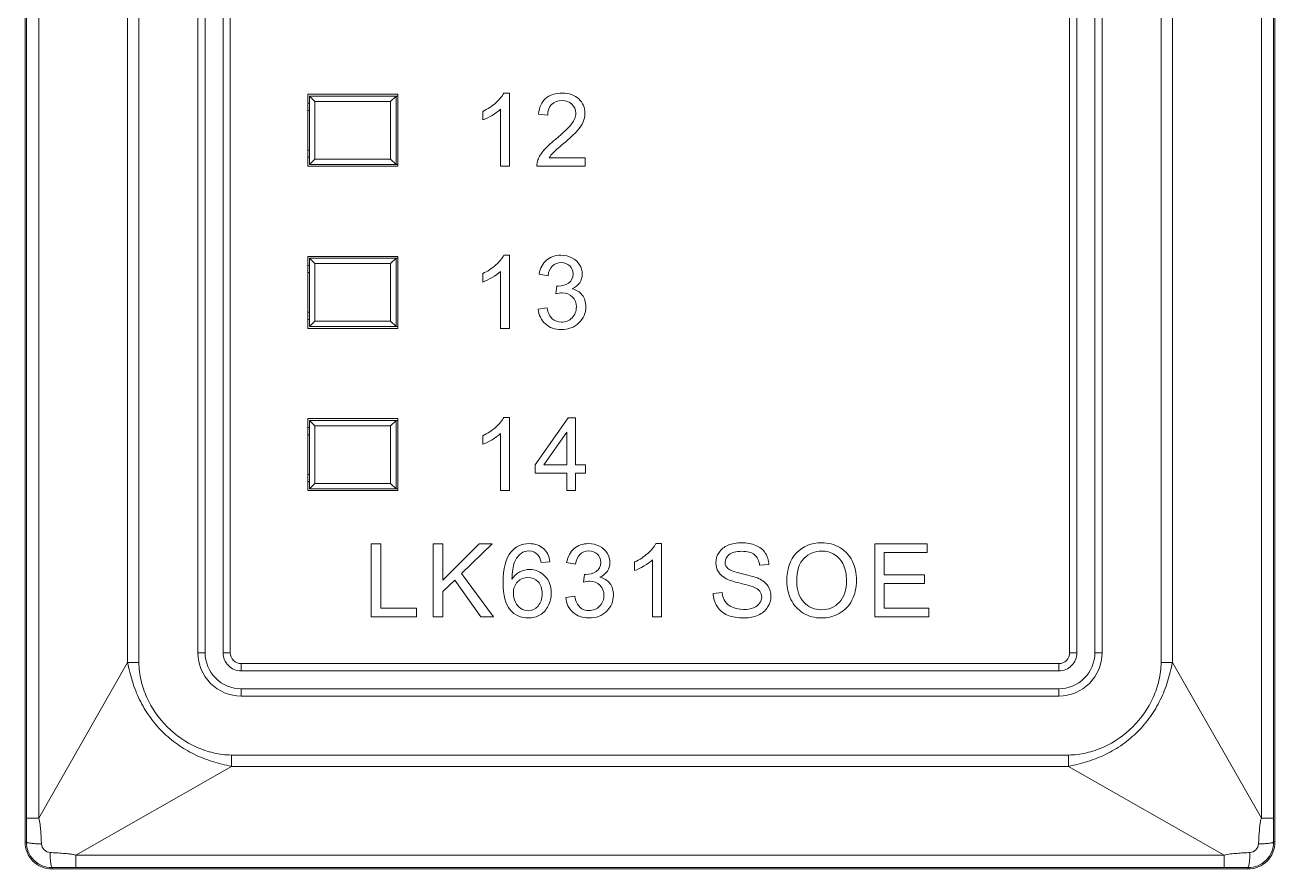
# Model space of a CAD drawing. Header units: millimetres. Extents: x 33157 to 59611, y -29750 to 1750.
# Drawn here: x 53659.59 to 53694.29, y 556.42 to 579.84 of the extents above; entities that cross this region are included whole.
import ezdxf

# ---------------------------------------------------------------- set-up
doc = ezdxf.new("R2010")
doc.units = ezdxf.units.MM
doc.layers.get('0').update_dxf_attribs({"lineweight": 18})

msp = doc.modelspace()

# ---------------------------------------------------------------- linework, layer by layer
at = {"lineweight": 9}
for p, q in [((53659.594, 655.67), (53659.594, 557.17)), ((53694.294, 655.67), (53694.294, 557.17)), ((53659.632, 655.005), (53659.632, 557.834)), ((53659.974, 655.005), (53659.974, 557.834)), ((53693.915, 655.005), (53693.915, 557.834)), ((53694.256, 655.005), (53694.256, 557.834)), ((53662.44, 650.689), (53662.44, 562.15)), ((53662.756, 650.689), (53662.756, 562.15)), ((53691.132, 650.689), (53691.132, 562.15)), ((53691.448, 650.689), (53691.448, 562.15)), ((53664.394, 650.42), (53664.394, 562.42)), ((53664.594, 650.42), (53664.594, 562.42)), ((53665.094, 650.42), (53665.094, 562.42)), ((53665.294, 650.42), (53665.294, 562.42)), ((53688.594, 650.42), (53688.594, 562.42)), ((53688.794, 650.42), (53688.794, 562.42)), ((53689.294, 650.42), (53689.294, 562.42)), ((53689.494, 650.42), (53689.494, 562.42)), ((53667.444, 577.92), (53667.444, 575.92)), ((53667.494, 577.87), (53667.494, 575.97)), ((53669.894, 577.87), (53669.894, 575.97)), ((53669.944, 577.92), (53669.944, 575.92)), ((53667.644, 577.72), (53667.644, 576.12)), ((53669.744, 577.72), (53669.744, 576.12)), ((53667.444, 573.42), (53667.444, 571.42)), ((53667.494, 573.37), (53667.494, 571.47)), ((53669.894, 573.37), (53669.894, 571.47)), ((53669.944, 573.42), (53669.944, 571.42)), ((53667.644, 573.22), (53667.644, 571.62)), ((53669.744, 573.22), (53669.744, 571.62)), ((53667.444, 568.92), (53667.444, 566.92)), ((53667.494, 568.87), (53667.494, 566.97)), ((53669.894, 568.87), (53669.894, 566.97)), ((53669.944, 568.92), (53669.944, 566.92)), ((53667.644, 568.72), (53667.644, 567.12)), ((53669.744, 568.72), (53669.744, 567.12)), ((53662.44, 562.15), (53662.44, 562.15)), ((53662.756, 562.15), (53662.756, 562.15)), ((53664.594, 562.42), (53664.594, 562.42)), ((53665.294, 562.42), (53665.294, 562.42)), ((53688.794, 562.42), (53688.794, 562.42)), ((53689.494, 562.42), (53689.494, 562.42)), ((53691.448, 562.15), (53691.448, 562.15)), ((53665.594, 562.12), (53665.594, 562.12)), ((53665.594, 562.12), (53665.594, 561.92)), ((53688.294, 562.12), (53688.294, 562.12)), ((53688.294, 562.12), (53688.294, 562.12)), ((53688.294, 562.12), (53688.294, 561.92)), ((53688.294, 562.12), (53688.294, 562.12)), ((53688.294, 561.92), (53688.294, 561.92)), ((53665.594, 561.42), (53665.594, 561.42)), ((53665.594, 561.42), (53665.594, 561.22)), ((53688.294, 561.42), (53688.294, 561.42)), ((53688.294, 561.42), (53688.294, 561.42)), ((53688.294, 561.42), (53688.294, 561.22)), ((53688.294, 561.22), (53688.294, 561.22)), ((53665.325, 559.582), (53665.325, 559.582)), ((53665.325, 559.582), (53665.325, 559.266)), ((53688.564, 559.582), (53688.564, 559.582)), ((53688.564, 559.582), (53688.564, 559.582)), ((53688.564, 559.582), (53688.564, 559.266)), ((53665.325, 559.266), (53665.325, 559.266)), ((53688.564, 559.266), (53688.564, 559.266)), ((53659.974, 557.834), (53659.974, 557.834)), ((53694.256, 557.834), (53694.256, 557.834)), ((53659.631, 557.17), (53659.631, 557.17)), ((53694.294, 557.17), (53694.294, 557.17)), ((53661.008, 556.799), (53661.008, 556.799)), ((53661.008, 556.799), (53661.008, 556.457)), ((53692.88, 556.799), (53692.88, 556.799)), ((53692.88, 556.799), (53692.88, 556.799)), ((53692.88, 556.799), (53692.88, 556.457)), ((53660.344, 556.457), (53660.344, 556.457)), ((53660.344, 556.457), (53660.344, 556.42)), ((53692.88, 556.457), (53692.88, 556.457)), ((53693.544, 556.457), (53693.544, 556.457)), ((53693.544, 556.457), (53693.544, 556.42)), ((53693.544, 556.42), (53693.544, 556.42))]:
    msp.add_line(p, q, dxfattribs=at)
for points in [[(53669.944, 577.92), (53669.944, 577.92), (53667.444, 577.92), (53667.444, 577.92)], [(53667.494, 577.87), (53667.494, 577.87), (53669.944, 577.87), (53669.944, 577.87)], [(53667.494, 577.87), (53667.494, 577.87), (53667.644, 577.72), (53667.644, 577.72)], [(53669.894, 577.87), (53669.894, 577.87), (53669.744, 577.72), (53669.744, 577.72)], [(53667.494, 577.67), (53667.494, 577.67), (53667.444, 577.67), (53667.444, 577.67)], [(53667.494, 577.47), (53667.494, 577.47), (53667.444, 577.47), (53667.444, 577.47)], [(53669.744, 577.72), (53669.744, 577.72), (53667.644, 577.72), (53667.644, 577.72)], [(53667.444, 576.37), (53667.444, 576.37), (53667.494, 576.37), (53667.494, 576.37)], [(53667.444, 576.17), (53667.444, 576.17), (53667.494, 576.17), (53667.494, 576.17)], [(53667.494, 575.97), (53667.494, 575.97), (53667.644, 576.12), (53667.644, 576.12)], [(53667.644, 576.12), (53667.644, 576.12), (53669.744, 576.12), (53669.744, 576.12)], [(53669.894, 575.97), (53669.894, 575.97), (53669.744, 576.12), (53669.744, 576.12)], [(53667.444, 575.92), (53667.444, 575.92), (53669.944, 575.92), (53669.944, 575.92)], [(53667.494, 575.97), (53667.494, 575.97), (53669.944, 575.97), (53669.944, 575.97)], [(53669.944, 573.42), (53669.944, 573.42), (53667.444, 573.42), (53667.444, 573.42)], [(53667.494, 573.37), (53667.494, 573.37), (53669.944, 573.37), (53669.944, 573.37)], [(53667.494, 573.37), (53667.494, 573.37), (53667.644, 573.22), (53667.644, 573.22)], [(53669.894, 573.37), (53669.894, 573.37), (53669.744, 573.22), (53669.744, 573.22)], [(53667.494, 573.17), (53667.494, 573.17), (53667.444, 573.17), (53667.444, 573.17)], [(53667.494, 572.97), (53667.494, 572.97), (53667.444, 572.97), (53667.444, 572.97)], [(53669.744, 573.22), (53669.744, 573.22), (53667.644, 573.22), (53667.644, 573.22)], [(53667.444, 571.87), (53667.444, 571.87), (53667.494, 571.87), (53667.494, 571.87)], [(53667.444, 571.67), (53667.444, 571.67), (53667.494, 571.67), (53667.494, 571.67)], [(53667.494, 571.47), (53667.494, 571.47), (53667.644, 571.62), (53667.644, 571.62)], [(53667.644, 571.62), (53667.644, 571.62), (53669.744, 571.62), (53669.744, 571.62)], [(53669.894, 571.47), (53669.894, 571.47), (53669.744, 571.62), (53669.744, 571.62)], [(53667.444, 571.42), (53667.444, 571.42), (53669.944, 571.42), (53669.944, 571.42)], [(53667.494, 571.47), (53667.494, 571.47), (53669.944, 571.47), (53669.944, 571.47)], [(53669.944, 568.92), (53669.944, 568.92), (53667.444, 568.92), (53667.444, 568.92)], [(53667.494, 568.87), (53667.494, 568.87), (53669.944, 568.87), (53669.944, 568.87)], [(53667.494, 568.87), (53667.494, 568.87), (53667.644, 568.72), (53667.644, 568.72)], [(53669.894, 568.87), (53669.894, 568.87), (53669.744, 568.72), (53669.744, 568.72)], [(53667.494, 568.67), (53667.494, 568.67), (53667.444, 568.67), (53667.444, 568.67)], [(53667.494, 568.47), (53667.494, 568.47), (53667.444, 568.47), (53667.444, 568.47)], [(53669.744, 568.72), (53669.744, 568.72), (53667.644, 568.72), (53667.644, 568.72)], [(53667.444, 567.37), (53667.444, 567.37), (53667.494, 567.37), (53667.494, 567.37)], [(53667.444, 567.17), (53667.444, 567.17), (53667.494, 567.17), (53667.494, 567.17)], [(53667.494, 566.97), (53667.494, 566.97), (53667.644, 567.12), (53667.644, 567.12)], [(53667.644, 567.12), (53667.644, 567.12), (53669.744, 567.12), (53669.744, 567.12)], [(53669.894, 566.97), (53669.894, 566.97), (53669.744, 567.12), (53669.744, 567.12)], [(53667.444, 566.92), (53667.444, 566.92), (53669.944, 566.92), (53669.944, 566.92)], [(53667.494, 566.97), (53667.494, 566.97), (53669.944, 566.97), (53669.944, 566.97)], [(53659.974, 557.834), (53659.974, 557.834), (53662.44, 562.15), (53662.44, 562.15)], [(53662.756, 562.15), (53662.756, 562.15), (53662.44, 562.15), (53662.44, 562.15)], [(53664.394, 562.42), (53664.394, 562.42), (53664.594, 562.42), (53664.594, 562.42)], [(53665.294, 562.42), (53665.294, 562.42), (53665.094, 562.42), (53665.094, 562.42)], [(53688.594, 562.42), (53688.594, 562.42), (53688.794, 562.42), (53688.794, 562.42)], [(53689.494, 562.42), (53689.494, 562.42), (53689.294, 562.42), (53689.294, 562.42)], [(53691.132, 562.15), (53691.132, 562.15), (53691.448, 562.15), (53691.448, 562.15)], [(53693.915, 557.834), (53693.915, 557.834), (53691.448, 562.15), (53691.448, 562.15)], [(53665.594, 562.12), (53665.594, 562.12), (53688.294, 562.12), (53688.294, 562.12)], [(53665.594, 562.12), (53665.594, 562.12), (53688.294, 562.12), (53688.294, 562.12)], [(53665.594, 561.92), (53665.594, 561.92), (53688.294, 561.92), (53688.294, 561.92)], [(53688.294, 561.42), (53688.294, 561.42), (53665.594, 561.42), (53665.594, 561.42)], [(53688.294, 561.22), (53688.294, 561.22), (53665.594, 561.22), (53665.594, 561.22)], [(53665.325, 559.582), (53665.325, 559.582), (53688.564, 559.582), (53688.564, 559.582)], [(53661.008, 556.799), (53661.008, 556.799), (53665.325, 559.266), (53665.325, 559.266)], [(53665.325, 559.266), (53665.325, 559.266), (53688.564, 559.266), (53688.564, 559.266)], [(53692.88, 556.799), (53692.88, 556.799), (53688.564, 559.266), (53688.564, 559.266)], [(53659.632, 557.834), (53659.632, 557.834), (53659.974, 557.834), (53659.974, 557.834)], [(53659.631, 557.17), (53659.632, 557.391), (53659.632, 557.612), (53659.632, 557.834)], [(53694.256, 557.834), (53694.256, 557.834), (53693.915, 557.834), (53693.915, 557.834)], [(53694.256, 557.834), (53694.257, 557.612), (53694.257, 557.391), (53694.257, 557.17)], [(53659.631, 557.17), (53659.631, 557.17), (53659.594, 557.17), (53659.594, 557.17)], [(53694.257, 557.17), (53694.257, 557.17), (53694.294, 557.17), (53694.294, 557.17)], [(53692.88, 556.799), (53692.88, 556.799), (53661.008, 556.799), (53661.008, 556.799)], [(53660.344, 556.42), (53660.344, 556.42), (53693.544, 556.42), (53693.544, 556.42)], [(53661.008, 556.457), (53660.787, 556.457), (53660.566, 556.457), (53660.344, 556.457)], [(53692.88, 556.457), (53692.88, 556.457), (53661.008, 556.457), (53661.008, 556.457)], [(53693.544, 556.457), (53693.323, 556.457), (53693.101, 556.457), (53692.88, 556.457)]]:
    msp.add_open_spline(points, degree=3, dxfattribs=at)
for points, knots in [([(53673.044, 575.922), (53673.044, 575.922), (53672.795, 575.922), (53672.795, 575.922), (53672.795, 575.922), (53672.795, 577.504), (53672.795, 577.504), (53672.736, 577.446), (53672.657, 577.389), (53672.56, 577.333), (53672.463, 577.276), (53672.376, 577.233), (53672.299, 577.205), (53672.299, 577.205), (53672.299, 577.444), (53672.299, 577.444), (53672.438, 577.509), (53672.559, 577.588), (53672.663, 577.682), (53672.767, 577.774), (53672.841, 577.864), (53672.884, 577.952), (53672.884, 577.952), (53673.044, 577.952), (53673.044, 577.952), (53673.044, 577.952), (53673.044, 575.922), (53673.044, 575.922)], [0, 0, 0, 0, 137304.037491, 137304.037491, 137304.037491, 274608.074983, 274608.074983, 274608.074983, 411912.112474, 411912.112474, 411912.112474, 549216.149965, 549216.149965, 549216.149965, 686520.187456, 686520.187456, 686520.187456, 823824.224948, 823824.224948, 823824.224948, 961128.262439, 961128.262439, 961128.262439, 1098432.29993, 1098432.29993, 1098432.29993, 1235736.337421, 1235736.337421, 1235736.337421, 1235736.337421]), ([(53675.14, 576.159), (53675.14, 576.159), (53675.14, 575.922), (53675.14, 575.922), (53675.14, 575.922), (53673.802, 575.922), (53673.802, 575.922), (53673.8, 575.982), (53673.81, 576.039), (53673.831, 576.095), (53673.866, 576.186), (53673.921, 576.276), (53673.996, 576.364), (53674.072, 576.452), (53674.18, 576.553), (53674.321, 576.668), (53674.54, 576.849), (53674.688, 576.991), (53674.766, 577.096), (53674.844, 577.202), (53674.883, 577.301), (53674.883, 577.396), (53674.883, 577.494), (53674.848, 577.577), (53674.777, 577.644), (53674.707, 577.712), (53674.615, 577.745), (53674.501, 577.745), (53674.381, 577.745), (53674.285, 577.71), (53674.213, 577.638), (53674.141, 577.567), (53674.105, 577.468), (53674.104, 577.342), (53674.104, 577.342), (53673.85, 577.367), (53673.85, 577.367), (53673.868, 577.557), (53673.933, 577.702), (53674.047, 577.802), (53674.162, 577.902), (53674.314, 577.952), (53674.507, 577.952), (53674.701, 577.952), (53674.854, 577.898), (53674.967, 577.79), (53675.081, 577.682), (53675.137, 577.549), (53675.137, 577.39), (53675.137, 577.309), (53675.121, 577.229), (53675.087, 577.151), (53675.054, 577.073), (53674.999, 576.991), (53674.923, 576.904), (53674.845, 576.818), (53674.718, 576.699), (53674.54, 576.548), (53674.391, 576.423), (53674.295, 576.339), (53674.253, 576.294), (53674.21, 576.249), (53674.176, 576.205), (53674.148, 576.159), (53674.148, 576.159), (53675.14, 576.159), (53675.14, 576.159)], [0, 0, 0, 0, 132317.652899, 132317.652899, 132317.652899, 264635.305798, 264635.305798, 264635.305798, 396952.958697, 396952.958697, 396952.958697, 529270.611596, 529270.611596, 529270.611596, 661588.264494, 661588.264494, 661588.264494, 793905.917393, 793905.917393, 793905.917393, 926223.570292, 926223.570292, 926223.570292, 1058541.223191, 1058541.223191, 1058541.223191, 1190858.87609, 1190858.87609, 1190858.87609, 1323176.528989, 1323176.528989, 1323176.528989, 1455494.181888, 1455494.181888, 1455494.181888, 1587811.834787, 1587811.834787, 1587811.834787, 1720129.487685, 1720129.487685, 1720129.487685, 1852447.140584, 1852447.140584, 1852447.140584, 1984764.793483, 1984764.793483, 1984764.793483, 2117082.446382, 2117082.446382, 2117082.446382, 2249400.099281, 2249400.099281, 2249400.099281, 2381717.75218, 2381717.75218, 2381717.75218, 2514035.405079, 2514035.405079, 2514035.405079, 2646353.057978, 2646353.057978, 2646353.057978, 2778670.710877, 2778670.710877, 2778670.710877, 2910988.363775, 2910988.363775, 2910988.363775, 2910988.363775]), ([(53673.044, 571.422), (53673.044, 571.422), (53672.795, 571.422), (53672.795, 571.422), (53672.795, 571.422), (53672.795, 573.004), (53672.795, 573.004), (53672.736, 572.946), (53672.657, 572.889), (53672.56, 572.833), (53672.463, 572.776), (53672.376, 572.733), (53672.299, 572.705), (53672.299, 572.705), (53672.299, 572.944), (53672.299, 572.944), (53672.438, 573.009), (53672.559, 573.088), (53672.663, 573.182), (53672.767, 573.274), (53672.841, 573.364), (53672.884, 573.452), (53672.884, 573.452), (53673.044, 573.452), (53673.044, 573.452), (53673.044, 573.452), (53673.044, 571.422), (53673.044, 571.422)], [0, 0, 0, 0, 137309.486358, 137309.486358, 137309.486358, 274618.972715, 274618.972715, 274618.972715, 411928.459073, 411928.459073, 411928.459073, 549237.94543, 549237.94543, 549237.94543, 686547.431788, 686547.431788, 686547.431788, 823856.918146, 823856.918146, 823856.918146, 961166.404503, 961166.404503, 961166.404503, 1098475.890861, 1098475.890861, 1098475.890861, 1235785.377218, 1235785.377218, 1235785.377218, 1235785.377218]), ([(53673.839, 571.959), (53673.839, 571.959), (53674.087, 571.992), (53674.087, 571.992), (53674.116, 571.851), (53674.164, 571.75), (53674.232, 571.688), (53674.3, 571.626), (53674.384, 571.595), (53674.483, 571.595), (53674.601, 571.595), (53674.7, 571.635), (53674.78, 571.716), (53674.86, 571.797), (53674.9, 571.897), (53674.9, 572.016), (53674.9, 572.13), (53674.863, 572.224), (53674.788, 572.299), (53674.714, 572.372), (53674.619, 572.41), (53674.504, 572.41), (53674.457, 572.41), (53674.399, 572.4), (53674.329, 572.382), (53674.329, 572.382), (53674.356, 572.599), (53674.356, 572.599), (53674.373, 572.597), (53674.386, 572.596), (53674.396, 572.596), (53674.503, 572.596), (53674.598, 572.624), (53674.683, 572.679), (53674.767, 572.734), (53674.81, 572.819), (53674.81, 572.933), (53674.81, 573.024), (53674.779, 573.099), (53674.717, 573.159), (53674.655, 573.219), (53674.576, 573.248), (53674.479, 573.248), (53674.382, 573.248), (53674.301, 573.218), (53674.237, 573.157), (53674.172, 573.095), (53674.131, 573.004), (53674.113, 572.881), (53674.113, 572.881), (53673.864, 572.927), (53673.864, 572.927), (53673.895, 573.093), (53673.964, 573.222), (53674.071, 573.314), (53674.178, 573.406), (53674.313, 573.452), (53674.472, 573.452), (53674.583, 573.452), (53674.684, 573.428), (53674.777, 573.38), (53674.87, 573.333), (53674.941, 573.269), (53674.99, 573.188), (53675.039, 573.106), (53675.064, 573.019), (53675.064, 572.928), (53675.064, 572.841), (53675.04, 572.761), (53674.994, 572.69), (53674.947, 572.618), (53674.877, 572.562), (53674.785, 572.519), (53674.905, 572.492), (53674.997, 572.435), (53675.064, 572.348), (53675.13, 572.261), (53675.162, 572.152), (53675.162, 572.022), (53675.162, 571.845), (53675.098, 571.695), (53674.97, 571.572), (53674.841, 571.45), (53674.678, 571.388), (53674.481, 571.388), (53674.304, 571.388), (53674.157, 571.442), (53674.04, 571.547), (53673.922, 571.653), (53673.855, 571.79), (53673.839, 571.959)], [0, 0, 0, 0, 131408.72033, 131408.72033, 131408.72033, 262817.440661, 262817.440661, 262817.440661, 394226.160991, 394226.160991, 394226.160991, 525634.881322, 525634.881322, 525634.881322, 657043.601652, 657043.601652, 657043.601652, 788452.321983, 788452.321983, 788452.321983, 919861.042313, 919861.042313, 919861.042313, 1051269.762643, 1051269.762643, 1051269.762643, 1182678.482974, 1182678.482974, 1182678.482974, 1314087.203304, 1314087.203304, 1314087.203304, 1445495.923635, 1445495.923635, 1445495.923635, 1576904.643965, 1576904.643965, 1576904.643965, 1708313.364296, 1708313.364296, 1708313.364296, 1839722.084626, 1839722.084626, 1839722.084626, 1971130.804956, 1971130.804956, 1971130.804956, 2102539.525287, 2102539.525287, 2102539.525287, 2233948.245617, 2233948.245617, 2233948.245617, 2365356.965948, 2365356.965948, 2365356.965948, 2496765.686278, 2496765.686278, 2496765.686278, 2628174.406608, 2628174.406608, 2628174.406608, 2759583.126939, 2759583.126939, 2759583.126939, 2890991.847269, 2890991.847269, 2890991.847269, 3022400.5676, 3022400.5676, 3022400.5676, 3153809.28793, 3153809.28793, 3153809.28793, 3285218.008261, 3285218.008261, 3285218.008261, 3416626.728591, 3416626.728591, 3416626.728591, 3548035.448921, 3548035.448921, 3548035.448921, 3679444.169252, 3679444.169252, 3679444.169252, 3810852.889582, 3810852.889582, 3810852.889582, 3942261.609913, 3942261.609913, 3942261.609913, 3942261.609913]), ([(53673.044, 566.922), (53673.044, 566.922), (53672.795, 566.922), (53672.795, 566.922), (53672.795, 566.922), (53672.795, 568.504), (53672.795, 568.504), (53672.736, 568.446), (53672.657, 568.389), (53672.56, 568.333), (53672.463, 568.276), (53672.376, 568.233), (53672.299, 568.205), (53672.299, 568.205), (53672.299, 568.444), (53672.299, 568.444), (53672.438, 568.509), (53672.559, 568.588), (53672.663, 568.682), (53672.767, 568.774), (53672.841, 568.864), (53672.884, 568.952), (53672.884, 568.952), (53673.044, 568.952), (53673.044, 568.952), (53673.044, 568.952), (53673.044, 566.922), (53673.044, 566.922)], [0, 0, 0, 0, 137314.935908, 137314.935908, 137314.935908, 274629.871816, 274629.871816, 274629.871816, 411944.807724, 411944.807724, 411944.807724, 549259.743631, 549259.743631, 549259.743631, 686574.679539, 686574.679539, 686574.679539, 823889.615447, 823889.615447, 823889.615447, 961204.551355, 961204.551355, 961204.551355, 1098519.487263, 1098519.487263, 1098519.487263, 1235834.423171, 1235834.423171, 1235834.423171, 1235834.423171]), ([(53674.632, 566.922), (53674.632, 566.922), (53674.632, 567.405), (53674.632, 567.405), (53674.632, 567.405), (53673.754, 567.405), (53673.754, 567.405), (53673.754, 567.405), (53673.754, 567.634), (53673.754, 567.634), (53673.754, 567.634), (53674.677, 568.943), (53674.677, 568.943), (53674.677, 568.943), (53674.88, 568.943), (53674.88, 568.943), (53674.88, 568.943), (53674.88, 567.634), (53674.88, 567.634), (53674.88, 567.634), (53675.154, 567.634), (53675.154, 567.634), (53675.154, 567.634), (53675.154, 567.405), (53675.154, 567.405), (53675.154, 567.405), (53674.88, 567.405), (53674.88, 567.405), (53674.88, 567.405), (53674.88, 566.922), (53674.88, 566.922), (53674.88, 566.922), (53674.632, 566.922), (53674.632, 566.922)], [0, 0, 0, 0, 135787.992843, 135787.992843, 135787.992843, 271575.985686, 271575.985686, 271575.985686, 407363.978529, 407363.978529, 407363.978529, 543151.971372, 543151.971372, 543151.971372, 678939.964215, 678939.964215, 678939.964215, 814727.957058, 814727.957058, 814727.957058, 950515.949901, 950515.949901, 950515.949901, 1086303.942744, 1086303.942744, 1086303.942744, 1222091.935587, 1222091.935587, 1222091.935587, 1357879.92843, 1357879.92843, 1357879.92843, 1493667.921273, 1493667.921273, 1493667.921273, 1493667.921273]), ([(53674.632, 567.634), (53674.632, 567.634), (53674.632, 568.543), (53674.632, 568.543), (53674.632, 568.543), (53673.998, 567.634), (53673.998, 567.634), (53673.998, 567.634), (53674.632, 567.634), (53674.632, 567.634)], [0, 0, 0, 0, 154162.781213, 154162.781213, 154162.781213, 308325.562426, 308325.562426, 308325.562426, 462488.343638, 462488.343638, 462488.343638, 462488.343638]), ([(53669.201, 563.419), (53669.201, 563.419), (53669.201, 565.439), (53669.201, 565.439), (53669.201, 565.439), (53669.469, 565.439), (53669.469, 565.439), (53669.469, 565.439), (53669.469, 563.656), (53669.469, 563.656), (53669.469, 563.656), (53670.462, 563.656), (53670.462, 563.656), (53670.462, 563.656), (53670.462, 563.419), (53670.462, 563.419), (53670.462, 563.419), (53669.201, 563.419), (53669.201, 563.419)], [0, 0, 0, 0, 141474.051256, 141474.051256, 141474.051256, 282948.102511, 282948.102511, 282948.102511, 424422.153767, 424422.153767, 424422.153767, 565896.205022, 565896.205022, 565896.205022, 707370.256278, 707370.256278, 707370.256278, 848844.307533, 848844.307533, 848844.307533, 848844.307533]), ([(53670.927, 563.419), (53670.927, 563.419), (53670.927, 565.439), (53670.927, 565.439), (53670.927, 565.439), (53671.195, 565.439), (53671.195, 565.439), (53671.195, 565.439), (53671.195, 564.438), (53671.195, 564.438), (53671.195, 564.438), (53672.199, 565.439), (53672.199, 565.439), (53672.199, 565.439), (53672.561, 565.439), (53672.561, 565.439), (53672.561, 565.439), (53671.713, 564.62), (53671.713, 564.62), (53671.713, 564.62), (53672.598, 563.419), (53672.598, 563.419), (53672.598, 563.419), (53672.245, 563.419), (53672.245, 563.419), (53672.245, 563.419), (53671.526, 564.439), (53671.526, 564.439), (53671.526, 564.439), (53671.195, 564.119), (53671.195, 564.119), (53671.195, 564.119), (53671.195, 563.419), (53671.195, 563.419), (53671.195, 563.419), (53670.927, 563.419), (53670.927, 563.419)], [0, 0, 0, 0, 135184.632793, 135184.632793, 135184.632793, 270369.265585, 270369.265585, 270369.265585, 405553.898378, 405553.898378, 405553.898378, 540738.53117, 540738.53117, 540738.53117, 675923.163963, 675923.163963, 675923.163963, 811107.796756, 811107.796756, 811107.796756, 946292.429548, 946292.429548, 946292.429548, 1081477.062341, 1081477.062341, 1081477.062341, 1216661.695134, 1216661.695134, 1216661.695134, 1351846.327926, 1351846.327926, 1351846.327926, 1487030.960719, 1487030.960719, 1487030.960719, 1622215.593511, 1622215.593511, 1622215.593511, 1622215.593511]), ([(53674.168, 564.946), (53674.168, 564.946), (53673.923, 564.926), (53673.923, 564.926), (53673.901, 565.023), (53673.869, 565.094), (53673.828, 565.138), (53673.761, 565.209), (53673.678, 565.245), (53673.579, 565.245), (53673.5, 565.245), (53673.429, 565.223), (53673.368, 565.178), (53673.29, 565.121), (53673.229, 565.039), (53673.183, 564.93), (53673.138, 564.82), (53673.115, 564.664), (53673.113, 564.462), (53673.173, 564.553), (53673.246, 564.621), (53673.333, 564.665), (53673.419, 564.709), (53673.509, 564.731), (53673.604, 564.731), (53673.77, 564.731), (53673.911, 564.67), (53674.028, 564.548), (53674.144, 564.426), (53674.202, 564.269), (53674.202, 564.076), (53674.202, 563.949), (53674.175, 563.831), (53674.12, 563.722), (53674.065, 563.613), (53673.991, 563.53), (53673.895, 563.472), (53673.799, 563.414), (53673.691, 563.385), (53673.569, 563.385), (53673.363, 563.385), (53673.194, 563.461), (53673.063, 563.613), (53672.933, 563.765), (53672.867, 564.016), (53672.867, 564.365), (53672.867, 564.755), (53672.94, 565.039), (53673.084, 565.216), (53673.21, 565.371), (53673.38, 565.448), (53673.594, 565.448), (53673.753, 565.448), (53673.884, 565.403), (53673.985, 565.314), (53674.087, 565.225), (53674.148, 565.103), (53674.168, 564.946)], [0, 0, 0, 0, 132889.357487, 132889.357487, 132889.357487, 265778.714973, 265778.714973, 265778.714973, 398668.07246, 398668.07246, 398668.07246, 531557.429947, 531557.429947, 531557.429947, 664446.787434, 664446.787434, 664446.787434, 797336.14492, 797336.14492, 797336.14492, 930225.502407, 930225.502407, 930225.502407, 1063114.859894, 1063114.859894, 1063114.859894, 1196004.217381, 1196004.217381, 1196004.217381, 1328893.574867, 1328893.574867, 1328893.574867, 1461782.932354, 1461782.932354, 1461782.932354, 1594672.289841, 1594672.289841, 1594672.289841, 1727561.647328, 1727561.647328, 1727561.647328, 1860451.004814, 1860451.004814, 1860451.004814, 1993340.362301, 1993340.362301, 1993340.362301, 2126229.719788, 2126229.719788, 2126229.719788, 2259119.077275, 2259119.077275, 2259119.077275, 2392008.434761, 2392008.434761, 2392008.434761, 2524897.792248, 2524897.792248, 2524897.792248, 2524897.792248]), ([(53674.605, 563.955), (53674.605, 563.955), (53674.853, 563.989), (53674.853, 563.989), (53674.882, 563.848), (53674.93, 563.746), (53674.998, 563.684), (53675.067, 563.622), (53675.15, 563.591), (53675.249, 563.591), (53675.367, 563.591), (53675.466, 563.631), (53675.546, 563.712), (53675.626, 563.793), (53675.666, 563.893), (53675.666, 564.013), (53675.666, 564.127), (53675.629, 564.221), (53675.554, 564.295), (53675.48, 564.369), (53675.385, 564.406), (53675.27, 564.406), (53675.223, 564.406), (53675.165, 564.397), (53675.095, 564.378), (53675.095, 564.378), (53675.122, 564.596), (53675.122, 564.596), (53675.139, 564.594), (53675.153, 564.593), (53675.162, 564.593), (53675.269, 564.593), (53675.364, 564.621), (53675.449, 564.676), (53675.534, 564.731), (53675.576, 564.815), (53675.576, 564.93), (53675.576, 565.02), (53675.545, 565.096), (53675.483, 565.155), (53675.422, 565.215), (53675.342, 565.245), (53675.245, 565.245), (53675.148, 565.245), (53675.067, 565.214), (53675.003, 565.153), (53674.939, 565.092), (53674.897, 565), (53674.879, 564.878), (53674.879, 564.878), (53674.63, 564.923), (53674.63, 564.923), (53674.661, 565.089), (53674.73, 565.219), (53674.837, 565.311), (53674.945, 565.402), (53675.079, 565.448), (53675.239, 565.448), (53675.349, 565.448), (53675.45, 565.424), (53675.543, 565.377), (53675.636, 565.33), (53675.707, 565.265), (53675.756, 565.184), (53675.805, 565.102), (53675.83, 565.016), (53675.83, 564.924), (53675.83, 564.837), (53675.806, 564.758), (53675.76, 564.686), (53675.713, 564.615), (53675.643, 564.558), (53675.551, 564.516), (53675.671, 564.488), (53675.764, 564.431), (53675.83, 564.344), (53675.896, 564.257), (53675.929, 564.148), (53675.929, 564.018), (53675.929, 563.842), (53675.864, 563.692), (53675.736, 563.569), (53675.607, 563.446), (53675.444, 563.385), (53675.248, 563.385), (53675.07, 563.385), (53674.923, 563.438), (53674.806, 563.544), (53674.688, 563.65), (53674.622, 563.787), (53674.605, 563.955)], [0, 0, 0, 0, 131420.307229, 131420.307229, 131420.307229, 262840.614458, 262840.614458, 262840.614458, 394260.921687, 394260.921687, 394260.921687, 525681.228916, 525681.228916, 525681.228916, 657101.536145, 657101.536145, 657101.536145, 788521.843374, 788521.843374, 788521.843374, 919942.150603, 919942.150603, 919942.150603, 1051362.457832, 1051362.457832, 1051362.457832, 1182782.765061, 1182782.765061, 1182782.765061, 1314203.07229, 1314203.07229, 1314203.07229, 1445623.379519, 1445623.379519, 1445623.379519, 1577043.686748, 1577043.686748, 1577043.686748, 1708463.993977, 1708463.993977, 1708463.993977, 1839884.301206, 1839884.301206, 1839884.301206, 1971304.608434, 1971304.608434, 1971304.608434, 2102724.915663, 2102724.915663, 2102724.915663, 2234145.222892, 2234145.222892, 2234145.222892, 2365565.530121, 2365565.530121, 2365565.530121, 2496985.83735, 2496985.83735, 2496985.83735, 2628406.144579, 2628406.144579, 2628406.144579, 2759826.451808, 2759826.451808, 2759826.451808, 2891246.759037, 2891246.759037, 2891246.759037, 3022667.066266, 3022667.066266, 3022667.066266, 3154087.373495, 3154087.373495, 3154087.373495, 3285507.680724, 3285507.680724, 3285507.680724, 3416927.987953, 3416927.987953, 3416927.987953, 3548348.295182, 3548348.295182, 3548348.295182, 3679768.602411, 3679768.602411, 3679768.602411, 3811188.90964, 3811188.90964, 3811188.90964, 3942609.216869, 3942609.216869, 3942609.216869, 3942609.216869]), ([(53677.263, 563.419), (53677.263, 563.419), (53677.014, 563.419), (53677.014, 563.419), (53677.014, 563.419), (53677.014, 565), (53677.014, 565), (53676.955, 564.943), (53676.876, 564.886), (53676.779, 564.829), (53676.682, 564.772), (53676.595, 564.729), (53676.518, 564.701), (53676.518, 564.701), (53676.518, 564.941), (53676.518, 564.941), (53676.657, 565.006), (53676.778, 565.085), (53676.882, 565.178), (53676.986, 565.271), (53677.06, 565.36), (53677.103, 565.448), (53677.103, 565.448), (53677.263, 565.448), (53677.263, 565.448), (53677.263, 565.448), (53677.263, 563.419), (53677.263, 563.419)], [0, 0, 0, 0, 137330.027378, 137330.027378, 137330.027378, 274660.054757, 274660.054757, 274660.054757, 411990.082135, 411990.082135, 411990.082135, 549320.109514, 549320.109514, 549320.109514, 686650.136892, 686650.136892, 686650.136892, 823980.164271, 823980.164271, 823980.164271, 961310.191649, 961310.191649, 961310.191649, 1098640.219028, 1098640.219028, 1098640.219028, 1235970.246406, 1235970.246406, 1235970.246406, 1235970.246406]), ([(53678.696, 564.068), (53678.696, 564.068), (53678.948, 564.09), (53678.948, 564.09), (53678.959, 563.989), (53678.987, 563.906), (53679.031, 563.84), (53679.075, 563.775), (53679.142, 563.723), (53679.234, 563.682), (53679.326, 563.642), (53679.429, 563.622), (53679.544, 563.622), (53679.646, 563.622), (53679.736, 563.637), (53679.814, 563.668), (53679.892, 563.698), (53679.95, 563.74), (53679.988, 563.793), (53680.026, 563.846), (53680.045, 563.904), (53680.045, 563.966), (53680.045, 564.029), (53680.027, 564.084), (53679.99, 564.132), (53679.954, 564.179), (53679.893, 564.218), (53679.808, 564.251), (53679.754, 564.272), (53679.634, 564.304), (53679.449, 564.349), (53679.263, 564.394), (53679.133, 564.436), (53679.059, 564.475), (53678.962, 564.526), (53678.891, 564.589), (53678.844, 564.664), (53678.796, 564.739), (53678.773, 564.823), (53678.773, 564.915), (53678.773, 565.018), (53678.802, 565.113), (53678.86, 565.202), (53678.918, 565.291), (53679.002, 565.358), (53679.113, 565.404), (53679.224, 565.45), (53679.348, 565.473), (53679.484, 565.473), (53679.633, 565.473), (53679.766, 565.449), (53679.88, 565.401), (53679.994, 565.353), (53680.082, 565.282), (53680.144, 565.188), (53680.205, 565.094), (53680.238, 564.988), (53680.243, 564.869), (53680.243, 564.869), (53679.986, 564.85), (53679.986, 564.85), (53679.973, 564.977), (53679.926, 565.073), (53679.847, 565.138), (53679.767, 565.204), (53679.649, 565.236), (53679.494, 565.236), (53679.332, 565.236), (53679.214, 565.207), (53679.14, 565.147), (53679.067, 565.088), (53679.029, 565.017), (53679.029, 564.933), (53679.029, 564.86), (53679.056, 564.801), (53679.108, 564.754), (53679.16, 564.707), (53679.294, 564.659), (53679.511, 564.61), (53679.728, 564.56), (53679.878, 564.518), (53679.958, 564.481), (53680.076, 564.427), (53680.163, 564.359), (53680.219, 564.275), (53680.275, 564.193), (53680.302, 564.097), (53680.302, 563.989), (53680.302, 563.881), (53680.272, 563.78), (53680.21, 563.685), (53680.148, 563.59), (53680.061, 563.517), (53679.945, 563.464), (53679.83, 563.411), (53679.701, 563.385), (53679.556, 563.385), (53679.374, 563.385), (53679.221, 563.412), (53679.098, 563.465), (53678.974, 563.518), (53678.878, 563.598), (53678.807, 563.705), (53678.737, 563.812), (53678.7, 563.933), (53678.696, 564.068)], [0, 0, 0, 0, 131078.245815, 131078.245815, 131078.245815, 262156.49163, 262156.49163, 262156.49163, 393234.737445, 393234.737445, 393234.737445, 524312.983261, 524312.983261, 524312.983261, 655391.229076, 655391.229076, 655391.229076, 786469.474891, 786469.474891, 786469.474891, 917547.720706, 917547.720706, 917547.720706, 1048625.966521, 1048625.966521, 1048625.966521, 1179704.212336, 1179704.212336, 1179704.212336, 1310782.458152, 1310782.458152, 1310782.458152, 1441860.703967, 1441860.703967, 1441860.703967, 1572938.949782, 1572938.949782, 1572938.949782, 1704017.195597, 1704017.195597, 1704017.195597, 1835095.441412, 1835095.441412, 1835095.441412, 1966173.687227, 1966173.687227, 1966173.687227, 2097251.933042, 2097251.933042, 2097251.933042, 2228330.178858, 2228330.178858, 2228330.178858, 2359408.424673, 2359408.424673, 2359408.424673, 2490486.670488, 2490486.670488, 2490486.670488, 2621564.916303, 2621564.916303, 2621564.916303, 2752643.162118, 2752643.162118, 2752643.162118, 2883721.407933, 2883721.407933, 2883721.407933, 3014799.653748, 3014799.653748, 3014799.653748, 3145877.899564, 3145877.899564, 3145877.899564, 3276956.145379, 3276956.145379, 3276956.145379, 3408034.391194, 3408034.391194, 3408034.391194, 3539112.637009, 3539112.637009, 3539112.637009, 3670190.882824, 3670190.882824, 3670190.882824, 3801269.128639, 3801269.128639, 3801269.128639, 3932347.374455, 3932347.374455, 3932347.374455, 4063425.62027, 4063425.62027, 4063425.62027, 4194503.866085, 4194503.866085, 4194503.866085, 4325582.1119, 4325582.1119, 4325582.1119, 4456660.357715, 4456660.357715, 4456660.357715, 4587738.60353, 4587738.60353, 4587738.60353, 4587738.60353]), ([(53680.741, 564.402), (53680.741, 564.737), (53680.832, 565), (53681.012, 565.189), (53681.192, 565.379), (53681.424, 565.473), (53681.709, 565.473), (53681.896, 565.473), (53682.064, 565.429), (53682.214, 565.34), (53682.364, 565.251), (53682.478, 565.127), (53682.556, 564.967), (53682.635, 564.808), (53682.675, 564.628), (53682.675, 564.426), (53682.675, 564.221), (53682.633, 564.038), (53682.55, 563.876), (53682.468, 563.715), (53682.35, 563.592), (53682.199, 563.51), (53682.047, 563.426), (53681.883, 563.385), (53681.708, 563.385), (53681.517, 563.385), (53681.348, 563.431), (53681.198, 563.523), (53681.048, 563.614), (53680.934, 563.74), (53680.857, 563.899), (53680.78, 564.057), (53680.741, 564.225), (53680.741, 564.402)], [0, 0, 0, 0, 135810.887274, 135810.887274, 135810.887274, 271621.774549, 271621.774549, 271621.774549, 407432.661823, 407432.661823, 407432.661823, 543243.549098, 543243.549098, 543243.549098, 679054.436372, 679054.436372, 679054.436372, 814865.323647, 814865.323647, 814865.323647, 950676.210921, 950676.210921, 950676.210921, 1086487.098196, 1086487.098196, 1086487.098196, 1222297.98547, 1222297.98547, 1222297.98547, 1358108.872745, 1358108.872745, 1358108.872745, 1493919.760019, 1493919.760019, 1493919.760019, 1493919.760019]), ([(53683.181, 563.419), (53683.181, 563.419), (53683.181, 565.439), (53683.181, 565.439), (53683.181, 565.439), (53684.64, 565.439), (53684.64, 565.439), (53684.64, 565.439), (53684.64, 565.202), (53684.64, 565.202), (53684.64, 565.202), (53683.449, 565.202), (53683.449, 565.202), (53683.449, 565.202), (53683.449, 564.581), (53683.449, 564.581), (53683.449, 564.581), (53684.564, 564.581), (53684.564, 564.581), (53684.564, 564.581), (53684.564, 564.344), (53684.564, 564.344), (53684.564, 564.344), (53683.449, 564.344), (53683.449, 564.344), (53683.449, 564.344), (53683.449, 563.656), (53683.449, 563.656), (53683.449, 563.656), (53684.688, 563.656), (53684.688, 563.656), (53684.688, 563.656), (53684.688, 563.419), (53684.688, 563.419), (53684.688, 563.419), (53683.181, 563.419), (53683.181, 563.419)], [0, 0, 0, 0, 135215.162709, 135215.162709, 135215.162709, 270430.325418, 270430.325418, 270430.325418, 405645.488128, 405645.488128, 405645.488128, 540860.650837, 540860.650837, 540860.650837, 676075.813546, 676075.813546, 676075.813546, 811290.976255, 811290.976255, 811290.976255, 946506.138965, 946506.138965, 946506.138965, 1081721.301674, 1081721.301674, 1081721.301674, 1216936.464383, 1216936.464383, 1216936.464383, 1352151.627092, 1352151.627092, 1352151.627092, 1487366.789802, 1487366.789802, 1487366.789802, 1622581.952511, 1622581.952511, 1622581.952511, 1622581.952511]), ([(53681.018, 564.398), (53681.018, 564.154), (53681.083, 563.963), (53681.214, 563.823), (53681.345, 563.684), (53681.509, 563.613), (53681.707, 563.613), (53681.908, 563.613), (53682.073, 563.684), (53682.203, 563.825), (53682.333, 563.966), (53682.398, 564.167), (53682.398, 564.426), (53682.398, 564.59), (53682.37, 564.734), (53682.315, 564.856), (53682.259, 564.978), (53682.178, 565.073), (53682.071, 565.141), (53681.964, 565.208), (53681.844, 565.242), (53681.711, 565.242), (53681.522, 565.242), (53681.359, 565.177), (53681.223, 565.047), (53681.086, 564.917), (53681.018, 564.701), (53681.018, 564.398)], [0, 0, 0, 0, 137343.377684, 137343.377684, 137343.377684, 274686.755368, 274686.755368, 274686.755368, 412030.133052, 412030.133052, 412030.133052, 549373.510736, 549373.510736, 549373.510736, 686716.88842, 686716.88842, 686716.88842, 824060.266105, 824060.266105, 824060.266105, 961403.643789, 961403.643789, 961403.643789, 1098747.021473, 1098747.021473, 1098747.021473, 1236090.399157, 1236090.399157, 1236090.399157, 1236090.399157]), ([(53673.152, 564.074), (53673.152, 563.988), (53673.171, 563.906), (53673.207, 563.828), (53673.243, 563.75), (53673.294, 563.691), (53673.358, 563.65), (53673.423, 563.609), (53673.492, 563.588), (53673.565, 563.588), (53673.671, 563.588), (53673.761, 563.63), (53673.836, 563.715), (53673.911, 563.8), (53673.948, 563.915), (53673.948, 564.06), (53673.948, 564.2), (53673.911, 564.31), (53673.837, 564.39), (53673.763, 564.47), (53673.669, 564.511), (53673.555, 564.511), (53673.443, 564.511), (53673.348, 564.47), (53673.27, 564.39), (53673.191, 564.31), (53673.152, 564.204), (53673.152, 564.074)], [0, 0, 0, 0, 137323.849118, 137323.849118, 137323.849118, 274647.698237, 274647.698237, 274647.698237, 411971.547355, 411971.547355, 411971.547355, 549295.396473, 549295.396473, 549295.396473, 686619.245592, 686619.245592, 686619.245592, 823943.09471, 823943.09471, 823943.09471, 961266.943829, 961266.943829, 961266.943829, 1098590.792947, 1098590.792947, 1098590.792947, 1235914.642065, 1235914.642065, 1235914.642065, 1235914.642065])]:
    msp.add_open_spline(points, degree=3, knots=knots)
for points, knots in [([(53662.44, 562.15), (53662.462, 562.062), (53662.481, 561.973), (53662.503, 561.885), (53662.525, 561.797), (53662.549, 561.71), (53662.577, 561.623), (53662.631, 561.45), (53662.697, 561.28), (53662.777, 561.116), (53662.857, 560.953), (53662.95, 560.796), (53663.055, 560.648), (53663.16, 560.5), (53663.278, 560.36), (53663.406, 560.232), (53663.535, 560.103), (53663.674, 559.986), (53663.823, 559.88), (53663.971, 559.775), (53664.128, 559.682), (53664.291, 559.602), (53664.454, 559.523), (53664.624, 559.456), (53664.797, 559.402), (53664.884, 559.375), (53664.972, 559.351), (53665.06, 559.329), (53665.148, 559.307), (53665.237, 559.287), (53665.325, 559.266)], [0, 0, 0, 0, 136430.399996, 136430.399996, 136430.399996, 272860.799992, 272860.799992, 272860.799992, 409291.199989, 409291.199989, 409291.199989, 545721.599985, 545721.599985, 545721.599985, 682151.999981, 682151.999981, 682151.999981, 818582.399977, 818582.399977, 818582.399977, 955012.799973, 955012.799973, 955012.799973, 1091443.19997, 1091443.19997, 1091443.19997, 1227873.599966, 1227873.599966, 1227873.599966, 1364303.999962, 1364303.999962, 1364303.999962, 1364303.999962]), ([(53662.756, 562.15), (53662.756, 561.984), (53662.779, 561.818), (53662.817, 561.656), (53662.855, 561.493), (53662.908, 561.335), (53662.976, 561.183), (53663.112, 560.881), (53663.305, 560.602), (53663.541, 560.366), (53663.776, 560.13), (53664.055, 559.937), (53664.358, 559.802), (53664.51, 559.734), (53664.668, 559.68), (53664.83, 559.642), (53664.992, 559.604), (53665.159, 559.582), (53665.325, 559.582)], [0, 0, 0, 0, 141464.169125, 141464.169125, 141464.169125, 282928.33825, 282928.33825, 282928.33825, 424392.507374, 424392.507374, 424392.507374, 565856.676499, 565856.676499, 565856.676499, 707320.845624, 707320.845624, 707320.845624, 848785.014749, 848785.014749, 848785.014749, 848785.014749]), ([(53664.394, 562.42), (53664.394, 562.101), (53664.521, 561.796), (53664.746, 561.571), (53664.971, 561.346), (53665.276, 561.22), (53665.594, 561.22)], [0, 0, 0, 0, 166633.893009, 166633.893009, 166633.893009, 333267.786019, 333267.786019, 333267.786019, 333267.786019]), ([(53664.594, 562.42), (53664.594, 562.154), (53664.7, 561.9), (53664.887, 561.713), (53665.075, 561.525), (53665.329, 561.42), (53665.594, 561.42)], [0, 0, 0, 0, 166634.309611, 166634.309611, 166634.309611, 333268.619222, 333268.619222, 333268.619222, 333268.619222]), ([(53665.094, 562.42), (53665.094, 562.287), (53665.147, 562.16), (53665.241, 562.066), (53665.334, 561.972), (53665.462, 561.92), (53665.594, 561.92)], [0, 0, 0, 0, 166635.351513, 166635.351513, 166635.351513, 333270.703025, 333270.703025, 333270.703025, 333270.703025]), ([(53665.294, 562.42), (53665.294, 562.34), (53665.326, 562.264), (53665.382, 562.208), (53665.438, 562.151), (53665.515, 562.12), (53665.594, 562.12)], [0, 0, 0, 0, 166635.768281, 166635.768281, 166635.768281, 333271.536562, 333271.536562, 333271.536562, 333271.536562]), ([(53688.294, 561.22), (53688.612, 561.22), (53688.918, 561.346), (53689.143, 561.571), (53689.368, 561.796), (53689.494, 562.101), (53689.494, 562.42)], [0, 0, 0, 0, 166709.915075, 166709.915075, 166709.915075, 333419.83015, 333419.83015, 333419.83015, 333419.83015]), ([(53688.294, 561.42), (53688.559, 561.42), (53688.814, 561.525), (53689.001, 561.713), (53689.189, 561.9), (53689.294, 562.154), (53689.294, 562.42)], [0, 0, 0, 0, 166709.469962, 166709.469962, 166709.469962, 333418.939924, 333418.939924, 333418.939924, 333418.939924]), ([(53688.294, 561.92), (53688.427, 561.92), (53688.554, 561.972), (53688.648, 562.066), (53688.742, 562.16), (53688.794, 562.287), (53688.794, 562.42)], [0, 0, 0, 0, 166708.357283, 166708.357283, 166708.357283, 333416.714566, 333416.714566, 333416.714566, 333416.714566]), ([(53688.294, 562.12), (53688.374, 562.12), (53688.45, 562.151), (53688.506, 562.208), (53688.563, 562.264), (53688.594, 562.34), (53688.594, 562.42)], [0, 0, 0, 0, 166707.912143, 166707.912143, 166707.912143, 333415.824287, 333415.824287, 333415.824287, 333415.824287]), ([(53688.564, 559.582), (53688.73, 559.582), (53688.896, 559.604), (53689.058, 559.642), (53689.22, 559.68), (53689.378, 559.734), (53689.53, 559.802), (53689.833, 559.937), (53690.112, 560.13), (53690.348, 560.366), (53690.584, 560.602), (53690.776, 560.881), (53690.912, 561.183), (53690.98, 561.335), (53691.034, 561.493), (53691.072, 561.656), (53691.11, 561.818), (53691.132, 561.984), (53691.132, 562.15)], [0, 0, 0, 0, 141535.157161, 141535.157161, 141535.157161, 283070.314323, 283070.314323, 283070.314323, 424605.471484, 424605.471484, 424605.471484, 566140.628645, 566140.628645, 566140.628645, 707675.785806, 707675.785806, 707675.785806, 849210.942968, 849210.942968, 849210.942968, 849210.942968]), ([(53688.564, 559.266), (53688.652, 559.287), (53688.74, 559.307), (53688.828, 559.329), (53688.917, 559.351), (53689.004, 559.375), (53689.091, 559.402), (53689.264, 559.456), (53689.434, 559.523), (53689.597, 559.602), (53689.761, 559.682), (53689.918, 559.775), (53690.066, 559.88), (53690.214, 559.986), (53690.353, 560.103), (53690.482, 560.232), (53690.611, 560.36), (53690.728, 560.5), (53690.834, 560.648), (53690.939, 560.796), (53691.032, 560.953), (53691.111, 561.116), (53691.191, 561.28), (53691.258, 561.45), (53691.312, 561.623), (53691.339, 561.71), (53691.363, 561.797), (53691.385, 561.885), (53691.407, 561.973), (53691.426, 562.062), (53691.448, 562.15)], [0, 0, 0, 0, 136499.744744, 136499.744744, 136499.744744, 272999.489489, 272999.489489, 272999.489489, 409499.234233, 409499.234233, 409499.234233, 545998.978978, 545998.978978, 545998.978978, 682498.723722, 682498.723722, 682498.723722, 818998.468466, 818998.468466, 818998.468466, 955498.213211, 955498.213211, 955498.213211, 1091997.957955, 1091997.957955, 1091997.957955, 1228497.702699, 1228497.702699, 1228497.702699, 1364997.447444, 1364997.447444, 1364997.447444, 1364997.447444]), ([(53660.052, 557.114), (53660.048, 557.174), (53660.045, 557.235), (53660.041, 557.295), (53660.038, 557.355), (53660.034, 557.416), (53660.029, 557.476), (53660.024, 557.536), (53660.018, 557.596), (53660.011, 557.656), (53660.004, 557.717), (53659.995, 557.777), (53659.974, 557.834)], [0, 0, 0, 0, 147752.450094, 147752.450094, 147752.450094, 295504.900188, 295504.900188, 295504.900188, 443257.350282, 443257.350282, 443257.350282, 591009.800376, 591009.800376, 591009.800376, 591009.800376]), ([(53693.915, 557.834), (53693.903, 557.806), (53693.897, 557.776), (53693.891, 557.746), (53693.886, 557.717), (53693.881, 557.687), (53693.877, 557.656), (53693.87, 557.596), (53693.864, 557.536), (53693.86, 557.476), (53693.855, 557.415), (53693.851, 557.355), (53693.847, 557.295), (53693.843, 557.235), (53693.84, 557.174), (53693.837, 557.114)], [0, 0, 0, 0, 144124.191966, 144124.191966, 144124.191966, 288248.383932, 288248.383932, 288248.383932, 432372.575898, 432372.575898, 432372.575898, 576496.767864, 576496.767864, 576496.767864, 720620.959829, 720620.959829, 720620.959829, 720620.959829]), ([(53659.594, 557.17), (53659.594, 556.971), (53659.673, 556.78), (53659.814, 556.639), (53659.955, 556.499), (53660.145, 556.42), (53660.344, 556.42)], [0, 0, 0, 0, 166626.5144, 166626.5144, 166626.5144, 333253.028801, 333253.028801, 333253.028801, 333253.028801]), ([(53659.631, 557.17), (53659.631, 556.98), (53659.706, 556.799), (53659.84, 556.665), (53659.974, 556.532), (53660.155, 556.456), (53660.344, 556.457)], [0, 0, 0, 0, 166626.591061, 166626.591061, 166626.591061, 333253.182123, 333253.182123, 333253.182123, 333253.182123]), ([(53659.631, 557.17), (53659.632, 557.165), (53659.636, 557.162), (53659.64, 557.16), (53659.648, 557.155), (53659.656, 557.153), (53659.664, 557.15), (53659.676, 557.147), (53659.689, 557.144), (53659.702, 557.141), (53659.719, 557.138), (53659.736, 557.136), (53659.753, 557.133), (53659.798, 557.128), (53659.843, 557.124), (53659.888, 557.121), (53659.942, 557.117), (53659.997, 557.115), (53660.052, 557.114)], [0, 0, 0, 0, 141460.891144, 141460.891144, 141460.891144, 282921.782288, 282921.782288, 282921.782288, 424382.673432, 424382.673432, 424382.673432, 565843.564577, 565843.564577, 565843.564577, 707304.455721, 707304.455721, 707304.455721, 848765.346865, 848765.346865, 848765.346865, 848765.346865]), ([(53660.289, 556.877), (53660.229, 556.88), (53660.17, 556.908), (53660.126, 556.952), (53660.083, 556.995), (53660.055, 557.055), (53660.052, 557.114)], [0, 0, 0, 0, 166627.570839, 166627.570839, 166627.570839, 333255.141678, 333255.141678, 333255.141678, 333255.141678]), ([(53693.544, 556.42), (53693.743, 556.42), (53693.934, 556.499), (53694.075, 556.639), (53694.215, 556.78), (53694.294, 556.971), (53694.294, 557.17)], [0, 0, 0, 0, 166733.370035, 166733.370035, 166733.370035, 333466.74007, 333466.74007, 333466.74007, 333466.74007]), ([(53693.544, 556.457), (53693.733, 556.456), (53693.915, 556.532), (53694.049, 556.665), (53694.182, 556.799), (53694.257, 556.98), (53694.257, 557.17)], [0, 0, 0, 0, 166733.288303, 166733.288303, 166733.288303, 333466.576607, 333466.576607, 333466.576607, 333466.576607]), ([(53693.837, 557.114), (53693.834, 557.055), (53693.806, 556.995), (53693.762, 556.952), (53693.719, 556.908), (53693.659, 556.88), (53693.6, 556.877)], [0, 0, 0, 0, 166732.373158, 166732.373158, 166732.373158, 333464.746315, 333464.746315, 333464.746315, 333464.746315]), ([(53694.257, 557.17), (53694.257, 557.165), (53694.252, 557.162), (53694.248, 557.16), (53694.24, 557.155), (53694.232, 557.153), (53694.224, 557.15), (53694.212, 557.147), (53694.199, 557.144), (53694.186, 557.141), (53694.169, 557.138), (53694.152, 557.136), (53694.135, 557.133), (53694.091, 557.128), (53694.045, 557.124), (53694, 557.121), (53693.946, 557.117), (53693.891, 557.115), (53693.837, 557.114)], [0, 0, 0, 0, 141552.256861, 141552.256861, 141552.256861, 283104.513721, 283104.513721, 283104.513721, 424656.770582, 424656.770582, 424656.770582, 566209.027442, 566209.027442, 566209.027442, 707761.284303, 707761.284303, 707761.284303, 849313.541164, 849313.541164, 849313.541164, 849313.541164]), ([(53660.344, 556.457), (53660.34, 556.457), (53660.337, 556.461), (53660.334, 556.466), (53660.33, 556.474), (53660.327, 556.482), (53660.325, 556.49), (53660.321, 556.502), (53660.318, 556.515), (53660.316, 556.528), (53660.313, 556.545), (53660.31, 556.562), (53660.308, 556.579), (53660.302, 556.623), (53660.298, 556.668), (53660.295, 556.713), (53660.292, 556.768), (53660.29, 556.822), (53660.289, 556.877)], [0, 0, 0, 0, 141463.347958, 141463.347958, 141463.347958, 282926.695917, 282926.695917, 282926.695917, 424390.043875, 424390.043875, 424390.043875, 565853.391833, 565853.391833, 565853.391833, 707316.739791, 707316.739791, 707316.739791, 848780.08775, 848780.08775, 848780.08775, 848780.08775]), ([(53661.008, 556.799), (53660.98, 556.81), (53660.951, 556.817), (53660.921, 556.823), (53660.891, 556.828), (53660.861, 556.833), (53660.831, 556.836), (53660.771, 556.844), (53660.711, 556.849), (53660.65, 556.854), (53660.59, 556.859), (53660.53, 556.863), (53660.469, 556.867), (53660.409, 556.87), (53660.349, 556.874), (53660.289, 556.877)], [0, 0, 0, 0, 144035.892133, 144035.892133, 144035.892133, 288071.784266, 288071.784266, 288071.784266, 432107.676399, 432107.676399, 432107.676399, 576143.568532, 576143.568532, 576143.568532, 720179.460665, 720179.460665, 720179.460665, 720179.460665]), ([(53693.6, 556.877), (53693.539, 556.874), (53693.479, 556.87), (53693.419, 556.867), (53693.359, 556.863), (53693.298, 556.859), (53693.238, 556.854), (53693.178, 556.849), (53693.118, 556.843), (53693.057, 556.836), (53692.997, 556.829), (53692.936, 556.821), (53692.88, 556.799)], [0, 0, 0, 0, 147845.195663, 147845.195663, 147845.195663, 295690.391326, 295690.391326, 295690.391326, 443535.586989, 443535.586989, 443535.586989, 591380.782652, 591380.782652, 591380.782652, 591380.782652]), ([(53693.544, 556.457), (53693.549, 556.457), (53693.552, 556.461), (53693.554, 556.466), (53693.559, 556.474), (53693.561, 556.482), (53693.563, 556.49), (53693.567, 556.502), (53693.57, 556.515), (53693.572, 556.528), (53693.576, 556.545), (53693.578, 556.562), (53693.58, 556.579), (53693.586, 556.623), (53693.59, 556.668), (53693.593, 556.713), (53693.597, 556.768), (53693.599, 556.822), (53693.6, 556.877)], [0, 0, 0, 0, 141551.449725, 141551.449725, 141551.449725, 283102.899449, 283102.899449, 283102.899449, 424654.349174, 424654.349174, 424654.349174, 566205.798899, 566205.798899, 566205.798899, 707757.248623, 707757.248623, 707757.248623, 849308.698348, 849308.698348, 849308.698348, 849308.698348])]:
    msp.add_open_spline(points, degree=3, knots=knots, dxfattribs=at)

doc.saveas('drawing.dxf')
